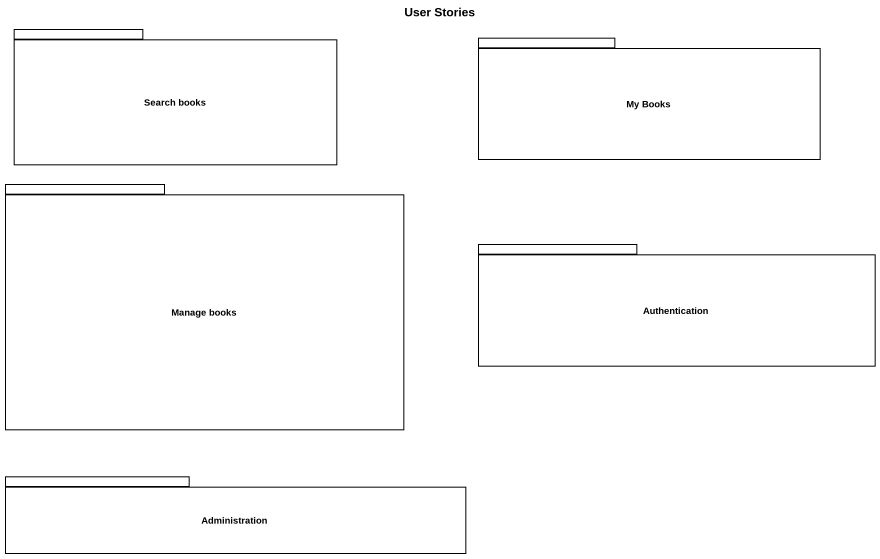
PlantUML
@startuml
title User Stories
package "Search books" as Search_books {
}
package "My Books" as My_Books {
}
package "Manage books" as Manage_books {
}
package Authentication {
}
package Administration {
}
@enduml
